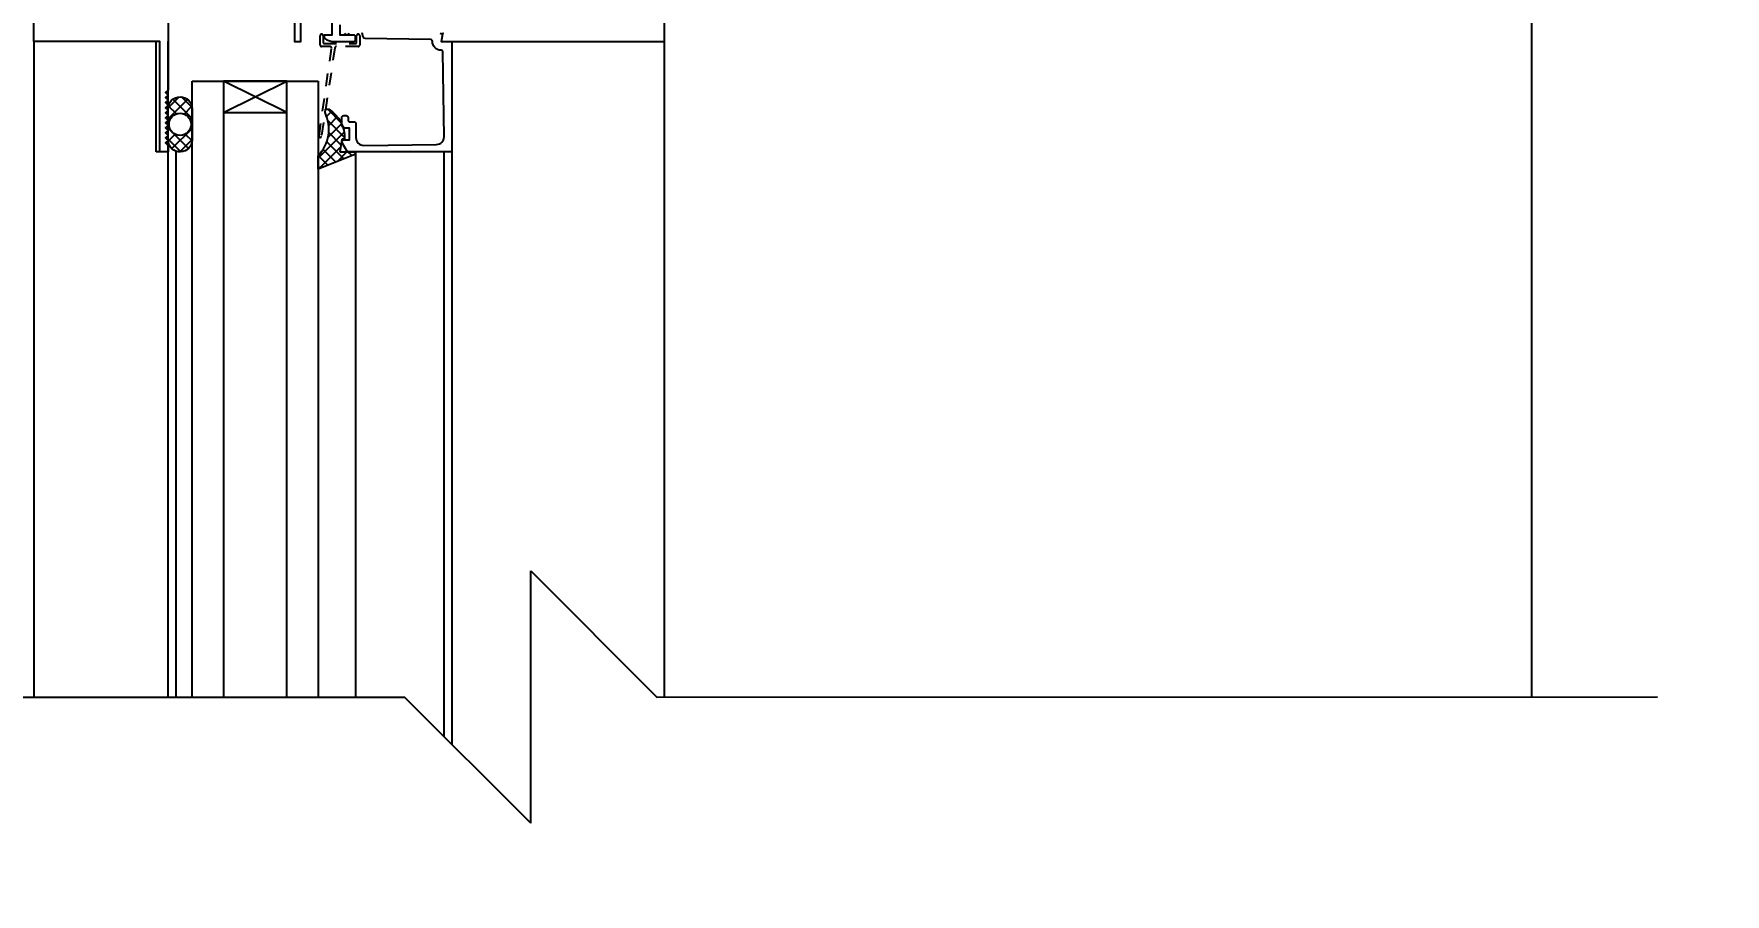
# Model space of a CAD drawing. Header units: inches. Extents: x 2782.4 to 2836.8, y 334.8 to 431.6.
# Drawn here: x 2804.71 to 2818.12, y 403.01 to 409.83 of the extents above; entities that cross this region are included whole.
import ezdxf

# ---------------------------------------------------------------- set-up
doc = ezdxf.new("R2010")
doc.units = ezdxf.units.IN
doc.header["$LTSCALE"] = 0.5
doc.header["$MEASUREMENT"] = 0
doc.linetypes.add('HIDDEN2', pattern=[0.1875, 0.125, -0.0625])
doc.layers.get('Defpoints').update_dxf_attribs({"linetype": 'CONTINUOUS'})
for name, color, linetype in [('HATCH', 12, 'CONTINUOUS'), ('LINE18', 9, 'CONTINUOUS'), ('line25', 2, 'CONTINUOUS'), ('LINE9', 9, 'CONTINUOUS'), ('TEXT', 4, 'CONTINUOUS')]:
    doc.layers.add(name, color=color, linetype=linetype)
doc.styles.add('DIM', font='romans.shx', dxfattribs={"width": 0.7})
doc.dimstyles.new('ext_12', dxfattribs={"dimscale": 12, "dimtxt": 0.09375, "dimasz": 0.09375, "dimexe": 0.09375, "dimexo": 0.0625, "dimgap": 0.0625, "dimtad": 1, "dimdec": 1, "dimzin": 3, "dimdsep": 46, "dimlunit": 4, "dimtxsty": 'DIM', "dimcen": 0.09, "dimdle": 0.09375, "dimclrt": 4, "dimadec": 0, "dimazin": 0, "dimtfac": 1, "dimtdec": 1, "dimtmove": 2, "dimatfit": 3, "dimfxl": 1, "dimfrac": 2, "dimtolj": 1, "dimtzin": 0, "dimarcsym": 0})
doc.dimstyles.new('ext_8', dxfattribs={"dimscale": 8, "dimtxt": 0.09375, "dimasz": 0.09375, "dimexe": 0.09375, "dimexo": 0.0625, "dimgap": 0.0625, "dimtad": 1, "dimdec": 1, "dimzin": 3, "dimdsep": 46, "dimlunit": 4, "dimtxsty": 'DIM', "dimcen": 0.09, "dimdle": 0.09375, "dimclrt": 4, "dimadec": 0, "dimazin": 0, "dimtfac": 1, "dimtdec": 1, "dimtmove": 2, "dimatfit": 3, "dimfxl": 1, "dimfrac": 2, "dimtolj": 1, "dimtzin": 0, "dimarcsym": 0})

# ---------------------------------------------------------------- blocks, each defined once
blk = doc.blocks.new('*D4')
at = {"layer": 'Defpoints', "color": 0, "transparency": 16777216}
for p in [(2810.451297554225, 412.7671286895438), (2822.173199379615, 412.7671286895438), (2816.083033801832, 411.2671286895438)]:
    blk.add_point(p, dxfattribs=at)
at = {"layer": 'TEXT', "color": 0, "lineweight": -2, "transparency": 16777216}
for p, q in [((2822.173199379615, 413.5171286895438), (2822.173199379615, 414.2671286895438)), ((2810.951297554225, 412.7671286895438), (2822.923199379615, 412.7671286895438)), ((2822.173199379615, 411.2671286895438), (2822.173199379615, 412.7671286895438)), ((2816.583033801832, 411.2671286895438), (2822.923199379615, 411.2671286895438)), ((2822.173199379615, 410.5171286895438), (2822.173199379615, 409.7671286895438))]:
    blk.add_line(p, q, dxfattribs=at)
at = {"layer": 'TEXT', "color": 0, "transparency": 16777216}
for points in [[(2822.048199379615, 413.5171286895438), (2822.298199379615, 413.5171286895438), (2822.173199379615, 412.7671286895438)], [(2822.048199379615, 410.5171286895438), (2822.298199379615, 410.5171286895438), (2822.173199379615, 411.2671286895438)]]:
    blk.add_solid(points, dxfattribs=at)
at = {"layer": 'TEXT', "color": 4, "transparency": 16777216, "insert": (2824.82596182273, 413.5171286895442), "char_height": 0.75, "attachment_point": 5, "rotation": 90, "style": 'DIM'}
blk.add_mtext('\\A1;1 1/2" \\P (38mm)MIN. \\PCOVER', dxfattribs=at)

msp = doc.modelspace()

# ---------------------------------------------------------------- hatches: boundary and pattern name
at = {"layer": 'HATCH'}
h = msp.add_hatch(dxfattribs=at)
h.set_pattern_fill('AR-CONC', color=256, scale=0.5)
h.set_pattern_definition([(49.99999999999999, (0, 0), (3.586300913003767, -0.3137606749129755), [0.375, -4.125]), (355, (0, 0), (-0.693756668065, 3.760960668500059), [0.3, -3.3]), (100.45144446, (0.298858405, -0.02614672), (2.89254423363556, 3.447199954843147), [0.3187009599999999, -3.505710559999999]), (46.18420000000001, (0, 1), (5.336206653357862, -0.8275964039653827), [0.5625, -6.1875]), (96.63563549, (0.444683725, 0.931033465), (4.673309728371142, 4.870593003872752), [0.47805171, -5.258568799999999]), (351.1841639899999, (0, 1), (4.673309725273866, 4.870593001349951), [0.45, -4.950000005]), (21, (0.5, 0.75), (2.984535260592308, -2.013094453326694), [0.375, -4.125]), (326.0000000000001, (0.5, 0.75), (1.216576659607909, 3.625750225234265), [0.3, -3.3]), (71.45144474, (0.74871127, 0.58224213), (4.201111883649856, 1.612655764031769), [0.31870095, -3.50571056]), (37.50000000000001, (0, 0), (0.06079927658645334, 1.664469269156557), [0, -3.26, 0, -3.35, 0, -3.3125]), (7.499999999999999, (0, 0), (1.315347687210743, 1.972058559411801), [0, -1.91, 0, -3.185, 0, -1.2625]), (327.5, (-1.115, 0), (2.669112180862045, -0.1127743586718988), [0, -1.25, 0, -3.9, 0, -5.175]), (317.5, (-1.615, 0), (2.915930846711931, 0.5005249116615886), [0, -1.625, 0, -2.59, 0, -3.675])])
h.paths.add_polyline_path([(2813.458033801832, 376.7504272127813, 0.08841615068618104), (2813.312030804973, 376.8477389052351), (2813.222030804973, 376.8477389052283), (2813.22203080497, 376.8894649651524, -0.249069420179812), (2813.112030804954, 377.0965881169219), (2813.11203080495, 377.164088116932, -0.4142135623889391), (2813.17453080495, 377.2265881169353), (2813.222030804948, 377.2265881169353), (2813.222030804944, 377.2965881169353), (2813.117030804958, 377.2965881169353, 0.08534784463986686), (2812.787571282414, 377.2210695351974, -0.6696014941114814), (2812.655068883663, 377.341351231895, 2.087231407574851), (2812.221169453742, 377.1165339736464, -1), (2812.057740882335, 376.708010899576, -0.2134499129900042), (2811.66551512156, 377.0972113665574, -0.0682259172227095), (2811.529817298695, 377.725077908582, 1.753170910263067), (2811.07887970678, 377.4284697733531, -0.9407930192592948), (2810.875367170101, 377.0452065534728, -0.173074760622398), (2810.529458847565, 377.4118635929797), (2810.386821005385, 377.7987084487118, 1.612473537252419), (2809.955277840865, 377.439120249008, -0.734872412987619), (2809.932174237272, 376.9280814023041, -0.06847526280383137), (2809.458033801833, 376.8660184330884, -0.06847526280383373), (2808.983893366393, 376.9280814023041, -0.7348724129875664), (2808.9607897628, 377.439120249008, 1.612473537252487), (2808.52924659828, 377.7987084487118), (2808.3866087561, 377.4118635929797, -0.173074760622401), (2808.040700433565, 377.0452065534728, -0.9407930192593245), (2807.837187896885, 377.4284697733531, 1.753170910262952), (2807.38625030497, 377.725077908582, -0.06822591722271334), (2807.250552482106, 377.0972113665574, -0.2134499129899461), (2806.85832672133, 376.7080108995761, -1), (2806.694898149923, 377.1165339736464, 2.087231407574195), (2806.260998720002, 377.3413512318951, -0.6696014941109395), (2806.128496321252, 377.2210695351973, 0.08534784463992161), (2805.799036798707, 377.2965881169353), (2805.694036798722, 377.2965881169353), (2805.694036798717, 377.2265881169353), (2805.741536798715, 377.2265881169353, -0.4142135623889391), (2805.804036798715, 377.164088116932), (2805.804036798711, 377.0965881169219, -0.2490694201798118), (2805.694036798695, 376.8894649651524), (2805.694036798693, 376.8477389052283), (2805.604036798692, 376.8477389052351, 0.08841615068674322), (2805.458033801832, 376.7504272127806), (2805.458033801832, 374.7160004700258), (2808.583033801833, 374.7160004700258), (2809.583033801833, 373.7160004700258), (2809.583033801833, 375.7160004700258), (2810.583033801833, 374.7160004700258), (2813.458033801832, 374.7160004700258)])
edge = h.paths.add_edge_path()
edge.add_arc((2813.112030804944, 386.1283419680588), 0.5000000000000328, 46.21088882975062, 66.4218215181261)
edge.add_line((2813.312030804973, 386.5865995375416), (2813.222030804973, 386.5865995375347))
edge.add_line((2813.222030804973, 386.5865995375347), (2813.22203080497, 386.6283255974589))
edge.add_arc((2813.362030804954, 386.8354487492418), 0.2500000000000085, 180.0000000030875, 235.94420226187, ccw=False)
edge.add_line((2813.112030804954, 386.8354487492283), (2813.11203080495, 386.9029487492384))
edge.add_arc((2813.17453080495, 386.9029487492418), 0.06250000000000001, 90, 180.0000000030745, ccw=False)
edge.add_line((2813.17453080495, 386.9654487492418), (2813.222030804948, 386.9654487492418))
edge.add_line((2813.222030804948, 386.9654487492418), (2813.222030804944, 387.0354487492418))
edge.add_line((2813.222030804944, 387.0354487492418), (2813.117030804959, 387.0354487492418))
edge.add_arc((2813.239439456116, 387.3780526117621), 0.3638149041640898, 214.9775137478238, 250.33874127360258, ccw=False)
edge.add_arc((2812.316320560798, 386.7668225604278), 0.7434990637612445, 32.79191652797785, 73.810711457191)
edge.add_spline(control_points=[(2812.523616705085, 387.4808387831968), (2811.086166705085, 387.8012987831968)], knot_values=[0, 0, 1, 1], degree=1, periodic=0)
edge.add_arc((2810.529828857062, 384.8696939755789), 2.983926699701676, 79.25461642974707, 90.0994654645013)
edge.add_line((2810.524648763368, 387.8536161789585), (2809.458033801833, 387.8693686783872))
edge.add_line((2809.458033801833, 387.8693686783872), (2808.391418840298, 387.8536161789585))
edge.add_arc((2808.386238746604, 384.8696939755789), 2.983926699701673, 89.9005345354987, 100.7453835702529)
edge.add_spline(control_points=[(2807.82990089858, 387.8012987831968), (2806.39245089858, 387.4808387831968)], knot_values=[0, 0, 1, 1], degree=1, periodic=0)
edge.add_arc((2806.599747042867, 386.7668225604277), 0.7434990637612444, 106.1892885428078, 147.2080834721117)
edge.add_arc((2805.676628147549, 387.3780526117621), 0.3638149041640897, 289.6612587263975, 325.0224862519841, ccw=False)
edge.add_line((2805.799036798706, 387.0354487492418), (2805.694036798722, 387.0354487492418))
edge.add_line((2805.694036798722, 387.0354487492418), (2805.694036798717, 386.9654487492418))
edge.add_line((2805.694036798717, 386.9654487492418), (2805.741536798715, 386.9654487492418))
edge.add_arc((2805.741536798715, 386.9029487492418), 0.06250000000000001, -3.074489995924523e-09, 90, ccw=False)
edge.add_line((2805.804036798715, 386.9029487492384), (2805.804036798711, 386.8354487492283))
edge.add_arc((2805.554036798711, 386.8354487492418), 0.2500000000000085, 304.05579773812997, 359.9999999969125, ccw=False)
edge.add_line((2805.694036798695, 386.6283255974589), (2805.694036798693, 386.5865995375347))
edge.add_line((2805.694036798693, 386.5865995375347), (2805.604036798692, 386.5865995375416))
edge.add_arc((2805.804036798721, 386.1283419680588), 0.5000000000000326, 113.5781784818739, 133.7891111703096)
edge.add_line((2805.458033801832, 386.4892878450871), (2805.458033801832, 380.9427490210898))
edge.add_arc((2805.804036798721, 381.3036948981181), 0.5000000000000328, 226.2108888296905, 246.4218215181261)
edge.add_line((2805.604036798692, 380.8454373286353), (2805.694036798693, 380.8454373286422))
edge.add_line((2805.694036798693, 380.8454373286422), (2805.694036798695, 380.803711268718))
edge.add_arc((2805.554036798711, 380.5965881169351), 0.2500000000000085, 3.087507138843648e-09, 55.944202261869975, ccw=False)
edge.add_line((2805.804036798711, 380.5965881169486), (2805.804036798715, 380.5290881169385))
edge.add_arc((2805.741536798715, 380.5290881169351), 0.06250000000000001, -90, 3.074489995924523e-09, ccw=False)
edge.add_line((2805.741536798715, 380.4665881169351), (2805.694036798717, 380.4665881169351))
edge.add_line((2805.694036798717, 380.4665881169351), (2805.694036798722, 380.3965881169351))
edge.add_line((2805.694036798722, 380.3965881169351), (2805.799036798706, 380.3965881169351))
edge.add_arc((2805.676628147549, 380.0539842544148), 0.3638149041640899, 34.97751374792358, 70.33874127360252, ccw=False)
edge.add_arc((2806.599747042867, 380.6652143057491), 0.7434990637612446, 212.7919165279294, 253.810711457191)
edge.add_spline(control_points=[(2806.39245089858, 379.9511980829801), (2807.82990089858, 379.63073808298)], knot_values=[0, 0, 1, 1], degree=1, periodic=0)
edge.add_arc((2808.386238746604, 382.562342890598), 2.983926699701683, 259.254616429747, 270.0994654645012)
edge.add_line((2808.391418840298, 379.5784206872183), (2809.458033801833, 379.5626681877897))
edge.add_line((2809.458033801833, 379.5626681877897), (2810.524648763368, 379.5784206872183))
edge.add_arc((2810.529828857062, 382.562342890598), 2.983926699701683, 269.9005345354987, 280.7453835702529)
edge.add_spline(control_points=[(2811.086166705085, 379.63073808298), (2812.523616705085, 379.9511980829801)], knot_values=[0, 0, 1, 1], degree=1, periodic=0)
edge.add_arc((2812.316320560798, 380.6652143057491), 0.7434990637612441, 286.189288542809, 327.2080834720669)
edge.add_arc((2813.239439456116, 380.0539842544148), 0.3638149041640897, 109.66125872639739, 145.0224862520838, ccw=False)
edge.add_line((2813.117030804959, 380.3965881169351), (2813.222030804944, 380.3965881169351))
edge.add_line((2813.222030804944, 380.3965881169351), (2813.222030804948, 380.4665881169351))
edge.add_line((2813.222030804948, 380.4665881169351), (2813.17453080495, 380.4665881169351))
edge.add_arc((2813.17453080495, 380.5290881169351), 0.06250000000000001, 179.9999999969255, 270, ccw=False)
edge.add_line((2813.11203080495, 380.5290881169385), (2813.112030804954, 380.5965881169486))
edge.add_arc((2813.362030804954, 380.5965881169351), 0.2500000000000084, 124.05579773813, 179.9999999969125, ccw=False)
edge.add_line((2813.22203080497, 380.803711268718), (2813.222030804973, 380.8454373286422))
edge.add_line((2813.222030804973, 380.8454373286422), (2813.312030804973, 380.8454373286353))
edge.add_arc((2813.112030804944, 381.3036948981181), 0.5000000000000334, 293.5781784818739, 313.7891111702269)
edge.add_line((2813.458033801833, 380.9427490210892), (2813.458033801833, 386.4892878450873))
h.paths.add_polyline_path([(2813.458033801833, 392.5707445832616), (2805.506581758938, 392.5707445832618, -0.1719862339620889), (2805.520533801834, 392.5313828523419), (2805.520533801838, 391.0707445832611, 0.4142135623722708), (2805.583033801838, 391.0082445832613), (2807.562521834059, 391.0082445832613, 0.5259178636787063), (2807.781117772328, 391.3485772229668), (2807.292269393931, 391.8890833166, -1.066786916872762), (2807.634424938685, 392.2724781709467), (2809.198921527711, 390.5484971432107, -0.03706645187292399), (2809.458033801832, 390.5660184330885, -0.0684752628037962), (2809.932174237272, 390.5039554638729, -0.7348724129893065), (2809.955277840865, 389.9929166171686, 1.612473537250747), (2810.386821005385, 389.6333284174651), (2810.529458847565, 390.0201732731971, -0.1730747606222712), (2810.8753671701, 390.3868303127039, -0.9407930192605632), (2811.078879706781, 390.0035670928239, 1.753170910262281), (2811.529817298695, 389.7069589575943, -0.0682259172227729), (2811.66551512156, 390.3348254996195, -0.2134499129901361), (2812.057740882336, 390.724025966601, -1), (2812.221169453742, 390.3155028925304, 2.087231407574891), (2812.655068883663, 390.0906856342819, -0.6696014941288025), (2812.787571282418, 390.2109673309778, 0.08534784463880911), (2813.117030804958, 390.1354487492416), (2813.222030804944, 390.1354487492416), (2813.222030804948, 390.2054487492416), (2813.17453080495, 390.2054487492416, -0.4142135623889552), (2813.11203080495, 390.2679487492449), (2813.112030804954, 390.335448749255, -0.2490694201798126), (2813.22203080497, 390.5425719010245), (2813.222030804973, 390.5842979609486), (2813.312030804973, 390.5842979609417, 0.08841615068667583), (2813.458033801833, 390.6816096533962)])
h.paths.add_polyline_path([(2807.634424938685, 392.2724781709467, 1.066786916872764), (2807.292269393931, 391.8890833166), (2807.781117772328, 391.3485772229668, -0.5462067854620231), (2807.547050641079, 391.0082445832613), (2805.583033801838, 391.0082445832613, -0.4142135623722708), (2805.520533801838, 391.0707445832611), (2805.520533801834, 392.5313828523419, 0.1719862339621062), (2805.506581758938, 392.5707445832618), (2805.458033801832, 392.5707445832618), (2805.458033801832, 392.4615057280445), (2805.458033801832, 390.6816096533963, 0.08841615068674252), (2805.604036798692, 390.5842979609417), (2805.694036798693, 390.5842979609486), (2805.694036798695, 390.5425719010245, -0.2490694201798126), (2805.804036798711, 390.335448749255), (2805.804036798715, 390.2679487492449, -0.4142135623889365), (2805.741536798715, 390.2054487492416), (2805.694036798717, 390.2054487492416), (2805.694036798722, 390.1354487492416), (2805.799036798707, 390.1354487492416, 0.0853478446399415), (2806.128496321252, 390.2109673309795, -0.6696014941172996), (2806.260998720002, 390.0906856342805, 2.087231407575111), (2806.694898149922, 390.315502892531, -1), (2806.858326721328, 390.7240259666015, -0.2134499129908741), (2807.250552482106, 390.3348254996191, -0.06822591722266633), (2807.38625030497, 389.7069589575949, 1.753170910261442), (2807.837187896886, 390.0035670928235, -0.9407930192604584), (2808.040700433565, 390.3868303127041, -0.1730747606224411), (2808.3866087561, 390.0201732731971), (2808.52924659828, 389.6333284174651, 1.612473537253424), (2808.9607897628, 389.992916617169, -0.7348724129938999), (2808.983893366398, 390.503955463874, -0.03132929295420915), (2809.198921527711, 390.5484971432107)])
edge = h.paths.add_edge_path()
edge.add_arc((2813.112030804944, 414.2972995397617), 0.5000000000000328, 46.21088882989348, 66.4218215181261)
edge.add_line((2813.312030804973, 414.7555571092445), (2813.222030804973, 414.7555571092376))
edge.add_line((2813.222030804973, 414.7555571092376), (2813.22203080497, 414.7972831691617))
edge.add_arc((2813.362030804954, 415.0044063209447), 0.2500000000000085, 180.0000000030875, 235.9442022618774, ccw=False)
edge.add_line((2813.112030804954, 415.0044063209312), (2813.11203080495, 415.0719063209413))
edge.add_arc((2813.17453080495, 415.0719063209447), 0.06250000000000001, 90, 180.0000000030745, ccw=False)
edge.add_line((2813.17453080495, 415.1344063209447), (2813.222030804948, 415.1344063209447))
edge.add_line((2813.222030804948, 415.1344063209447), (2813.222030804944, 415.2044063209447))
edge.add_line((2813.222030804944, 415.2044063209447), (2813.117030804959, 415.2044063209447))
edge.add_arc((2813.239439456116, 415.5470101834651), 0.3638149041640899, 214.9775137488124, 250.33874127367602, ccw=False)
edge.add_arc((2812.316320560798, 414.9357801321307), 0.7434990637612444, 32.79191652752093, 73.810711457191)
edge.add_spline(control_points=[(2812.523616705085, 415.6497963548997), (2811.086166705085, 415.9702563548997)], knot_values=[0, 0, 1, 1], degree=1, periodic=0)
edge.add_arc((2810.529828857062, 413.0386515472818), 2.983926699701677, 79.25461642974707, 90.0994654645013)
edge.add_line((2810.524648763368, 416.0225737506614), (2809.458033801833, 416.0383262500901))
edge.add_line((2809.458033801833, 416.0383262500901), (2808.391418840298, 416.0225737506614))
edge.add_arc((2808.386238746604, 413.0386515472818), 2.983926699701674, 89.9005345354987, 100.7453835702529)
edge.add_spline(control_points=[(2807.82990089858, 415.9702563548997), (2806.39245089858, 415.6497963548997)], knot_values=[0, 0, 1, 1], degree=1, periodic=0)
edge.add_arc((2806.599747042867, 414.9357801321307), 0.7434990637612444, 106.189288542809, 147.2080834719032)
edge.add_arc((2805.676628147549, 415.547010183465), 0.3638149041640897, 289.6612587263975, 325.0224862524197, ccw=False)
edge.add_line((2805.799036798706, 415.2044063209447), (2805.694036798722, 415.2044063209447))
edge.add_line((2805.694036798722, 415.2044063209447), (2805.694036798717, 415.1344063209447))
edge.add_line((2805.694036798717, 415.1344063209447), (2805.741536798715, 415.1344063209447))
edge.add_arc((2805.741536798715, 415.0719063209447), 0.06250000000000001, -3.074489995924523e-09, 90, ccw=False)
edge.add_line((2805.804036798715, 415.0719063209413), (2805.804036798711, 415.0044063209312))
edge.add_arc((2805.554036798711, 415.0044063209447), 0.2500000000000085, 304.05579773812264, 359.9999999969125, ccw=False)
edge.add_line((2805.694036798695, 414.7972831691617), (2805.694036798693, 414.7555571092376))
edge.add_line((2805.694036798693, 414.7555571092376), (2805.604036798692, 414.7555571092445))
edge.add_arc((2805.804036798721, 414.2972995397617), 0.5000000000000326, 113.5781784818739, 133.7891111703922)
edge.add_line((2805.458033801832, 414.6582454167894), (2805.458033801831, 410.8940218614105))
edge.add_line((2805.458033801831, 410.8940218614105), (2813.458033801832, 410.8940218614104))
edge.add_line((2813.458033801832, 410.8940218614104), (2813.458033801832, 414.6582454167911))
h.paths.add_polyline_path([(2813.458033801832, 421.6238366370977), (2813.458033801832, 424.3971060490975, 0.08841615068591056), (2813.312030804973, 424.4944177415509), (2813.222030804973, 424.4944177415441), (2813.22203080497, 424.5361438014681, -0.2490694201798163), (2813.112030804954, 424.7432669532377), (2813.11203080495, 424.8107669532478, -0.4142135623889365), (2813.17453080495, 424.8732669532511), (2813.222030804948, 424.8732669532511), (2813.222030804944, 424.9432669532511), (2813.117030804958, 424.9432669532511, 0.08534784463798732), (2812.787571282421, 424.8677483715164, -0.6696014940818211), (2812.655068883661, 424.9880300681996, 2.087231407631224), (2812.221169453744, 424.7632128099616, -1), (2812.057740882338, 424.3546897358908, -0.2134499129922917), (2811.665515121559, 424.7438902028761, -0.06822591722232456), (2811.529817298695, 425.3717567448972, 1.753170910253179), (2811.078879706777, 425.0751486096711, -0.9407930192709673), (2810.875367170097, 424.6918853897903, -0.1730747606211428), (2810.529458847565, 425.0585424292956), (2810.386821005385, 425.4453872850276, 1.612473537273199), (2809.955277840871, 425.0857990853216, -0.7348724130496707), (2809.932174237225, 424.5747602386072, -0.06847526279647749), (2809.458033801836, 424.5126972694043, -0.06847526280423508), (2808.983893366394, 424.5747602386198, -0.7348724129933267), (2808.960789762803, 425.085799085325, 1.612473537243681), (2808.52924659828, 425.4453872850276), (2808.3866087561, 425.0585424292955, -0.1730747606215887), (2808.040700433567, 424.6918853897896, -0.9407930192803453), (2807.837187896873, 425.075148609663, 1.753170910253518), (2807.386250304972, 425.371756744915, -0.06822591722420321), (2807.250552482107, 424.7438902028762, -0.2134499129886254), (2806.858326721337, 424.3546897358943, -1), (2806.694898149929, 424.7632128099645, 2.087231407537943), (2806.260998720001, 424.9880300682132, -0.6696014941615723), (2806.128496321242, 424.867748371517, 0.08534784463744173), (2805.799036798707, 424.9432669532511), (2805.694036798722, 424.9432669532511), (2805.694036798717, 424.8732669532511), (2805.741536798715, 424.8732669532511, -0.4142135623889198), (2805.804036798715, 424.8107669532478), (2805.804036798711, 424.7432669532377, -0.2490694201798163), (2805.694036798695, 424.5361438014681), (2805.694036798693, 424.4944177415441), (2805.604036798692, 424.4944177415509, 0.08841615068693862), (2805.458033801832, 424.3971060490961), (2805.458033801832, 421.6238366370977), (2805.458033801832, 418.8505672250994, 0.08841615068690367), (2805.604036798692, 418.7532555326446), (2805.694036798693, 418.7532555326515), (2805.694036798695, 418.7115294727274, -0.2490694201798163), (2805.804036798711, 418.5044063209579), (2805.804036798715, 418.4369063209478, -0.4142135623889365), (2805.741536798715, 418.3744063209444), (2805.694036798717, 418.3744063209444), (2805.694036798722, 418.3044063209445), (2805.799036798707, 418.3044063209445, 0.08534784463951524), (2806.12849632125, 418.3799249026818, -0.669601494102945), (2806.260998720003, 418.2596432059874, 2.08723140758361), (2806.694898149924, 418.4844604642331, -1), (2806.858326721322, 418.892983538307, -0.213449912995267), (2807.250552482107, 418.5037830713182, -0.06822591722215796), (2807.38625030497, 417.8759165292985, 1.753170910266227), (2807.837187896885, 418.1725246645268, -0.9407930192554902), (2808.04070043356, 418.5557878844095, -0.1730747606242831), (2808.3866087561, 418.1891308449), (2808.52924659828, 417.802285989168, 1.612473537256417), (2808.960789762799, 418.1618741888722, -0.7348724129824025), (2808.983893366391, 418.672913035575, -0.06847526280394343), (2809.458033801831, 418.7349760047913, -0.06847526280373313), (2809.93217423727, 418.6729130355762, -0.7348724130041594), (2809.955277840858, 418.1618741888687, 1.612473537230474), (2810.386821005385, 417.802285989168), (2810.529458847565, 418.1891308449, -0.1730747606222691), (2810.8753671701, 418.5557878844068, -0.94079301925644), (2811.078879706778, 418.1725246645254, 1.75317091023505), (2811.529817298695, 417.8759165292919, -0.06822591722318994), (2811.665515121559, 418.5037830713211, -0.2134499129908642), (2812.057740882336, 418.8929835383041, -1), (2812.22116945373, 418.4844604642282, 2.087231407513286), (2812.655068883664, 418.2596432059835, -0.669601494120518), (2812.787571282415, 418.379924902682, 0.08534784463966286), (2813.117030804958, 418.3044063209445), (2813.222030804944, 418.3044063209445), (2813.222030804948, 418.3744063209444), (2813.17453080495, 418.3744063209444, -0.4142135623889219), (2813.11203080495, 418.4369063209478), (2813.112030804954, 418.5044063209579, -0.2490694201798163), (2813.22203080497, 418.7115294727274), (2813.222030804973, 418.7532555326515), (2813.312030804973, 418.7532555326446, 0.08841615068602404), (2813.458033801832, 418.8505672250982)])
edge = h.paths.add_edge_path()
edge.add_line((2813.458033801831, 428.5894278574041), (2813.458033801831, 430.6147790164489))
edge.add_line((2813.458033801831, 430.6147790164489), (2810.583033801833, 430.6147790164489))
edge.add_line((2810.583033801833, 430.6147790164489), (2809.583033801833, 431.6147790164489))
edge.add_line((2809.583033801833, 431.6147790164489), (2809.583033801833, 429.6147790164489))
edge.add_line((2809.583033801833, 429.6147790164489), (2808.583033801833, 430.6147790164489))
edge.add_line((2808.583033801833, 430.6147790164489), (2805.458033801831, 430.6147790164489))
edge.add_line((2805.458033801831, 430.6147790164489), (2805.458033801831, 428.5894278574063))
edge.add_arc((2805.804036798721, 428.9503737344339), 0.5000000000000328, 226.2108888295611, 246.4218215181261)
edge.add_line((2805.604036798692, 428.4921161649511), (2805.694036798693, 428.492116164958))
edge.add_line((2805.694036798693, 428.492116164958), (2805.694036798695, 428.4503901050339))
edge.add_arc((2805.554036798711, 428.2432669532509), 0.2500000000000085, 3.087507138843648e-09, 55.94420226187742, ccw=False)
edge.add_line((2805.804036798711, 428.2432669532644), (2805.804036798715, 428.1757669532543))
edge.add_arc((2805.741536798715, 428.1757669532509), 0.06250000000000001, -90, 3.074489995924523e-09, ccw=False)
edge.add_line((2805.741536798715, 428.1132669532509), (2805.694036798717, 428.1132669532509))
edge.add_line((2805.694036798717, 428.1132669532509), (2805.694036798722, 428.0432669532509))
edge.add_line((2805.694036798722, 428.0432669532509), (2805.799036798706, 428.0432669532509))
edge.add_arc((2805.676628147548, 427.7006630907309), 0.3638149041640898, 34.9775137455664, 70.33874127344961, ccw=False)
edge.add_arc((2806.599747042867, 428.3118931420649), 0.7434990637612446, 212.7919165290217, 253.810711457191)
edge.add_spline(control_points=[(2806.39245089858, 427.5978769192959), (2807.82990089858, 427.2774169192958)], knot_values=[0, 0, 1, 1], degree=1, periodic=0)
edge.add_arc((2808.386238746604, 430.2090217269138), 2.983926699701684, 259.254616429747, 270.0994654645012)
edge.add_line((2808.391418840298, 427.2250995235341), (2809.458033801833, 427.2093470241055))
edge.add_line((2809.458033801833, 427.2093470241055), (2810.524648763368, 427.2250995235341))
edge.add_arc((2810.529828857062, 430.2090217269138), 2.983926699701684, 269.9005345354987, 280.7453835702529)
edge.add_spline(control_points=[(2811.086166705085, 427.2774169192958), (2812.523616705085, 427.5978769192959)], knot_values=[0, 0, 1, 1], degree=1, periodic=0)
edge.add_arc((2812.316320560798, 428.3118931420649), 0.7434990637612444, 286.1892885427741, 327.2080834723417)
edge.add_arc((2813.239439456116, 427.7006630907306), 0.36381490416409, 109.66125872639739, 145.0224862514751, ccw=False)
edge.add_line((2813.117030804959, 428.0432669532509), (2813.222030804944, 428.0432669532509))
edge.add_line((2813.222030804944, 428.0432669532509), (2813.222030804948, 428.1132669532509))
edge.add_line((2813.222030804948, 428.1132669532509), (2813.17453080495, 428.1132669532509))
edge.add_arc((2813.17453080495, 428.1757669532509), 0.06250000000000001, 179.9999999969255, 270, ccw=False)
edge.add_line((2813.11203080495, 428.1757669532543), (2813.112030804954, 428.2432669532644))
edge.add_arc((2813.362030804954, 428.2432669532509), 0.2500000000000085, 124.05579773812269, 179.9999999969125, ccw=False)
edge.add_line((2813.22203080497, 428.4503901050339), (2813.222030804973, 428.492116164958))
edge.add_line((2813.222030804973, 428.492116164958), (2813.312030804973, 428.4921161649511))
edge.add_arc((2813.112030804944, 428.9503737344339), 0.5000000000000334, 293.5781784818739, 313.7891111700374)
h = msp.add_hatch(dxfattribs=at)
h.set_pattern_fill('ANSI37', color=256, scale=0.5, style=0)
h.set_pattern_definition([(45, (85.31999724219622, -111.2234325742962), (-0.04419417382415922, 0.04419417382415922), []), (135, (85.31999724219622, -111.2234325742962), (-0.04419417382415922, -0.04419417382415922), [])])
h.paths.add_polyline_path([(2805.963069945161, 409.2351351102427), (2805.963069945161, 408.9882049038947, -0.973119193628529), (2805.77314120695, 408.983028951628), (2805.773000166384, 409.2350819374553, -1.000279793165599)])
h.paths.add_polyline_path([(2805.780500151509, 409.1116700070687, 1), (2805.955569945161, 409.1116700070687, 1)], flags=16)
h.paths.add_polyline_path([(2807.133899615814, 408.8937025929209), (2807.258793485051, 408.8937025929209, -0.3927408574796724), (2807.239328934156, 408.867980842977), (2806.963069945161, 408.7570030642292), (2806.963069945161, 408.8615729888822, 0.3145636000813645), (2807.016942697065, 409.2048513216915), (2807.020978188585, 409.231363550493), (2807.047447395737, 409.231363550493, -0.1494430697769666), (2807.149932710231, 409.1122996770058), (2807.149932710231, 409.1117025929207, 0.1929134893777459), (2807.158235008707, 409.0909852149846, -0.08922647140676533), (2807.172533564465, 408.9969322211323), (2807.153652774812, 408.9936030284995, 0.31529878887884), (2807.151057064171, 408.9910073178585)])
h.paths.add_polyline_path([(2806.49615771642, 410.2725587420585, 0.7725978076390988), (2806.521200550837, 410.2872390626482, -0.343148791993915), (2806.52582470597, 410.2986151292674), (2806.541993288321, 410.30795006464, -0.1316524975867668), (2806.545993288321, 410.3090218614098), (2806.564849694782, 410.3090218614098, -0.414213562373095), (2806.572849694782, 410.3010218614098), (2806.572849694782, 410.1120218614098, -0.414213562373095), (2806.564849694782, 410.1040218614098), (2806.545993288321, 410.1040218614098, -0.1316524975867363), (2806.541993288321, 410.1050936581796), (2806.52582470597, 410.1144285935522, -0.3431487919940244), (2806.521200550837, 410.1258046601714, 0.7725978076389638), (2806.49615771642, 410.1404849807611), (2806.388754980268, 410.033082244609), (2806.182245322752, 410.033082244609), (2806.0748425866, 410.1404849807611, 0.7725978076393586), (2806.049799752183, 410.1258046601714, -0.3431487919941011), (2806.04517559705, 410.1144285935522), (2806.029007014699, 410.1050936581796, -0.1316524975865104), (2806.025007014699, 410.1040218614098), (2806.006150608238, 410.1040218614098, -0.414213562373095), (2805.998150608239, 410.1120218614098), (2805.998150608239, 410.3010218614098, -0.414213562373095), (2806.006150608238, 410.3090218614098), (2806.025007014699, 410.3090218614098, -0.1316524975865104), (2806.029007014699, 410.30795006464), (2806.04517559705, 410.2986151292674, -0.343148791994153), (2806.049799752183, 410.2872390626482, 0.7725978076392856), (2806.0748425866, 410.2725587420585), (2806.182245322752, 410.3799614782105), (2806.388754980268, 410.3799614782105)])
h.paths.add_polyline_path([(2806.31316146264, 410.0915218614099), (2806.257989296637, 410.0915218614099, -0.3238484292968788), (2806.200998219745, 410.1327597412031, -0.326501620107139), (2806.200998219977, 410.2802839794584, -0.3238484397582524), (2806.25798929758, 410.3215218614098), (2806.31316146264, 410.3215218614098, -0.3238484345287045), (2806.370152539887, 410.2802839805374, -0.3265016201076595), (2806.370152539887, 410.1327597422818, -0.3238484345260935)], flags=16)

# ---------------------------------------------------------------- linework, layer by layer
for p, q in [((2816.583033801832, 410.3940218614104), (2816.583235672224, 404.5708139948261)), ((2805.773000151509, 404.5707111203665), (2805.773000151509, 409.7691700070653)), ((2809.708000151511, 404.5707111203665), (2809.708000151511, 409.7691700070653)), ((2805.838000151509, 404.5707111203665), (2805.838000151509, 408.8980409610606)), ((2807.258913472345, 408.8937025929209), (2807.258913472345, 404.5705870871583)), ((2808.021995776189, 408.8937025929209), (2808.021995776189, 404.1969264349751))]:
    msp.add_line(p, q, dxfattribs=at)
at = {"layer": 'HATCH', "flags": 128}
for points in [[(2804.708000151509, 409.7690218614088), (2804.708000151509, 404.5707111203665)], [(2807.957978854074, 408.894031690996), (2807.957978854074, 404.2609433570898)]]:
    msp.add_lwpolyline(points, dxfattribs=at)
at = {"layer": 'HATCH'}
for points in [[(2805.77314120695, 408.983028951628), (2805.773000151509, 409.2351351102427, -1), (2805.963069945161, 409.2351351102427), (2805.963069945161, 408.9882049038947, -0.973119193628672)], [(2807.133899615814, 408.8937025929209), (2807.258913472345, 408.8937025929209), (2807.258913472345, 408.8913207867234, -0.3639702342662027), (2807.239328934156, 408.867980842977), (2806.963069945161, 408.7570030642292), (2806.963069945161, 408.8615729888822, 0.3145636000813645), (2807.016942697065, 409.2048513216915), (2807.020978188585, 409.231363550493), (2807.047447395737, 409.231363550493, -0.2645518979873512), (2807.172533564465, 408.9969322211323), (2807.153652774812, 408.9936030284995, 0.315298788878984), (2807.151057064171, 408.9910073178584)]]:
    msp.add_lwpolyline(points, format="xyb", close=True, dxfattribs=at)
msp.add_circle((2805.868035048335, 409.1116700070687), 0.087534896825959, dxfattribs=at)
at = {"layer": 'LINE18'}
for p, q in [((2805.679250151509, 409.7691700070653), (2804.723000151509, 409.7691700070653)), ((2805.679250151509, 408.8941700070653), (2805.679250151509, 409.7691700070653)), ((2805.963069945161, 404.5707111203665), (2805.963069945161, 409.4551700070687)), ((2805.963069945161, 409.4551700070687), (2806.963069945161, 409.4551700070687)), ((2806.963069945161, 409.4551700070687), (2806.962900608773, 404.5705973492124)), ((2805.773000151509, 408.8941700070653), (2805.679250151509, 408.8941700070653))]:
    msp.add_line(p, q, dxfattribs=at)
for points in [[(2805.773000151509, 410.0190218614105), (2805.773000151509, 409.3840218614106), (2805.753000151509, 409.3640218614105), (2805.773000151509, 409.3440218614106), (2805.753000151509, 409.3240218614106), (2805.773000151509, 409.3040218614106), (2805.753000151509, 409.2840218614106), (2805.773000151509, 409.2640218614106), (2805.753000151509, 409.2440218614105), (2805.773000151509, 409.2240218614106), (2805.753000151509, 409.2040218614106), (2805.773000151509, 409.1840218614106), (2805.753000151509, 409.1640218614106), (2805.773000151509, 409.1440218614106), (2805.753000151509, 409.1240218614107), (2805.773000151509, 409.1040218614106), (2805.753000151509, 409.0840218614106), (2805.773000151509, 409.0640218614106), (2805.753000151509, 409.0440218614106), (2805.773000151509, 409.0240218614106), (2805.753000151509, 409.0040218614106), (2805.773000151509, 408.9840218614107), (2805.753000151509, 408.9640218614106), (2805.773000151509, 408.9440218614106), (2805.773000151509, 408.8940218614106), (2805.708000151509, 408.8940218614106), (2805.708000151509, 409.7690218614088), (2804.708000151509, 409.7690218614088), (2804.708000151509, 410.3940218614107)], [(2806.774020092782, 410.0017013533337), (2806.774020092782, 409.7691700070669), (2806.824020092783, 409.7691700070669), (2806.824020092783, 410.0017013533337)]]:
    msp.add_lwpolyline(points, dxfattribs=at)
for points in [[(2807.957548668644, 409.8341700070679, 0.3639702342661525), (2807.947700591114, 409.8259064888446), (2807.939765876982, 409.7809064888433, 0.4663076581548417), (2807.949613954512, 409.7691700070666), (2809.708000151511, 409.7691700070653), (2809.708000151511, 410.3941700070679)], [(2807.072033316098, 409.9570218614106), (2807.072033316098, 409.8191700070668), (2807.010033316098, 409.8191700070668), (2807.010033316098, 409.8110148408892, 0.3255049610922494), (2807.0308232327, 409.7824635823563), (2807.072033316098, 409.7691700070669), (2807.244624212409, 409.7691700070669, 0.4142135623732336), (2807.259624212409, 409.7841700070668), (2807.259624212409, 409.8041700070668, 0.4142135623728175), (2807.244624212409, 409.8191700070668), (2807.137033316098, 409.8191700070669), (2807.137033316098, 409.9016321437393)], [(2807.931029708916, 409.833701069225, -0.4577045202689281), (2807.945623300273, 409.8163064936619), (2807.937995776189, 409.7691700070666), (2808.021995776189, 409.7691700070666), (2808.021995776189, 408.8937025929209), (2807.201863889573, 408.8937025929209, -0.267949192431115), (2807.188873508516, 408.9012025929209), (2807.151923091288, 408.9652025929209, -0.577350269189628), (2807.164913472345, 408.9877025929209), (2807.211932710231, 408.9877025929209), (2807.211932710231, 409.0817025929209), (2807.179932710231, 409.0817025929209, -0.4142135623730948), (2807.149932710231, 409.1117025929208), (2807.149932710231, 409.1657025929209, -0.4142135623731296), (2807.164932710231, 409.1807025929209), (2807.184932710231, 409.1807025929209, -0.414213562373043), (2807.199932710231, 409.1657025929209), (2807.199932710231, 409.1467025929209, 0.414213562373043), (2807.214932710232, 409.1317025929208), (2807.246932710231, 409.1317025929208, -0.414213562373095), (2807.261932710232, 409.1167025929208), (2807.261932710232, 409.0065945524842, 0.4184033046059118), (2807.324818254386, 408.9446008769071), (2807.902059416077, 408.9528464363397, 0.4139326425428041), (2807.961197111881, 409.013639746697), (2807.952259571327, 409.6843730415169, 0.4077932646411108), (2807.937390586358, 409.6991726232208, -0.4138755073975079), (2807.867997740389, 409.7696943964448, 0.4122343511257975), (2807.853211956884, 409.7848052419013), (2807.335123009263, 409.7921903343629, -0.3394542588633734), (2807.320794054869, 409.8035134300378), (2807.312201388557, 409.8375129012525)], [(2807.204649287816, 409.8340454933848, -0.9999999999999848), (2807.174652335208, 409.8344730845728)]]:
    msp.add_lwpolyline(points, format="xyb", dxfattribs=at)
at = {"layer": 'LINE18', "linetype": 'HIDDEN2'}
msp.add_lwpolyline([(2807.007324212407, 409.7541700070669), (2807.262324212407, 409.7541700070669, 0.4142135623730951), (2807.267324212407, 409.7591700070669), (2807.267324212407, 409.8141700070668, -0.9999999999999287), (2807.292324212407, 409.8141700070668), (2807.292324212407, 409.7416700070668, -0.4142135623730951), (2807.279824212407, 409.7291700070669), (2807.107491852171, 409.7291700070669, 0.3706321426687706), (2807.095134187558, 409.7185509975765), (2806.988192500291, 409.0159693005014, -0.9950963693897203), (2806.970403804069, 409.0187178378783), (2807.068504562644, 409.7149258959512, 0.4558347385663112), (2807.056126837635, 409.7291700070669), (2806.989824212407, 409.7291700070669, -0.4142135623730951), (2806.977324212407, 409.7416700070668), (2806.977324212407, 409.8141700070668, -1), (2807.002324212407, 409.8141700070668), (2807.002324212407, 409.7591700070669, 0.4142135623730951)], format="xyb", close=True, dxfattribs=at)
at = {"layer": 'LINE18'}
msp.add_lwpolyline([(2806.213069945161, 409.4551700070687), (2806.213069945161, 409.2051700070687), (2806.713069945161, 409.2051700070687), (2806.713069945161, 409.4551700070687)], close=True, dxfattribs=at)
at = {"layer": 'line25', "color": 12}
for p, q in [((2806.213069945161, 409.4551700070687), (2806.213069945161, 404.5707111203665)), ((2806.213069945161, 409.2051700070687), (2806.713069945161, 409.4551700070687)), ((2806.713069945161, 409.2051700070687), (2806.213069945161, 409.4551700070687)), ((2806.712900609074, 404.5706060161112), (2806.713069945161, 409.4551700070687))]:
    msp.add_line(p, q, dxfattribs=at)
at = {"layer": 'LINE9'}
for p, q in [((2808.648348624786, 403.5705735863781), (2808.648348624786, 405.5705735863781)), ((2808.648348624786, 405.5705735863781), (2809.648348624786, 404.5705735863781)), ((2799.713907945308, 404.5708486543548), (2807.648348624786, 404.5705735863781)), ((2808.648348624786, 403.5705735863781), (2807.648348624786, 404.5705735863781)), ((2809.648348624786, 404.5705735863781), (2817.583033801832, 404.5708486543548))]:
    msp.add_line(p, q, dxfattribs=at)

# ---------------------------------------------------------------- dimensions: what is measured, and where the dimension line sits
at = {"layer": 'TEXT'}
dim = msp.add_linear_dim(base=(2822.173199379615, 412.7671286895438), p1=(2816.083033801832, 411.2671286895438), p2=(2810.451297554225, 412.7671286895438), angle=90, text='<> \\P (38mm)MIN. \\PCOVER', dimstyle='ext_8', dxfattribs=at)
dim.commit()
dim.dimension.update_dxf_attribs({"geometry": '*D4', "text_midpoint": (2824.82596182273, 413.5171286895442), "dimtype": 160})

# ---------------------------------------------------------------- leaders
for points in [[(2815.645533801831, 411.2358786895439), (2823.021127790789, 407.7976162115291), (2824.969748054137, 407.7976162115291)], [(2805.679250151509, 394.4436156785574), (2794.352111773027, 405.8274591282941), (2793.002031304647, 405.8274591282941)]]:
    msp.add_leader(points, dimstyle='ext_12', override={"dimgap": 0.0625, "dimtad": 0}, dxfattribs=at)

doc.saveas('drawing.dxf')
